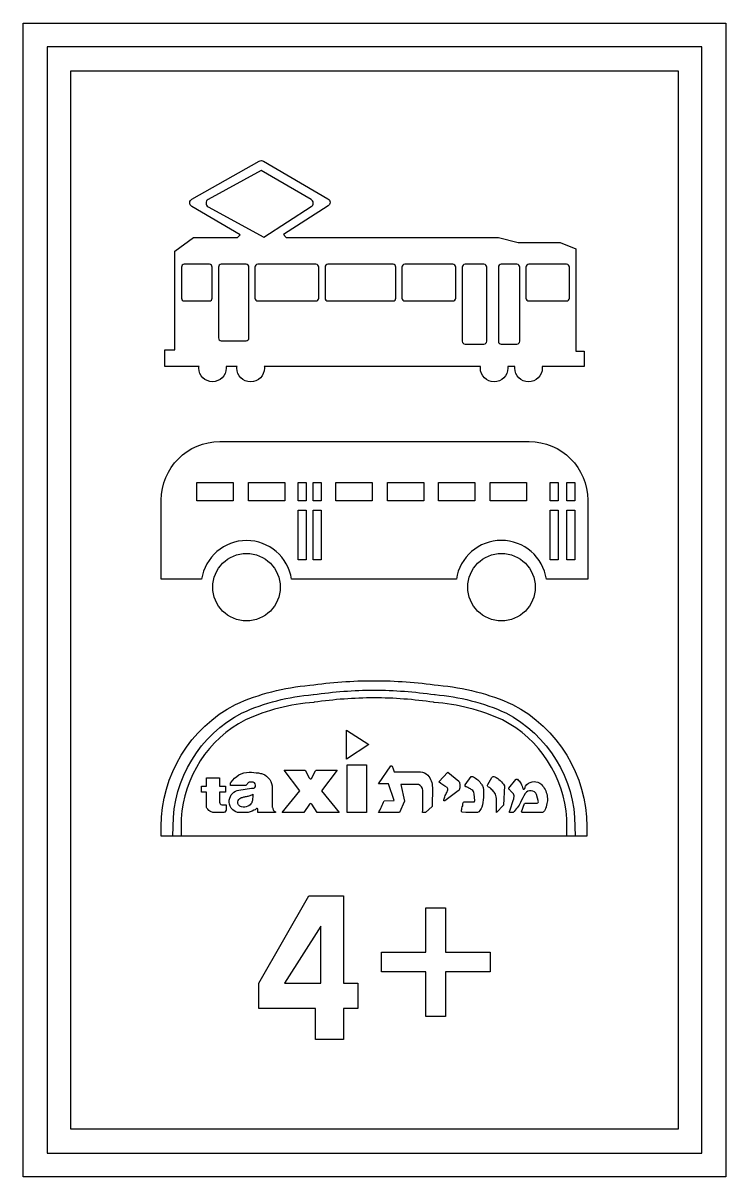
# Model space of a CAD drawing. Extents: x 625 to 6025, y 470 to 4330.
# Drawn here: x 3675 to 6025, y 470 to 4330 of the extents above; entities that cross this region are included whole.
import ezdxf

# ---------------------------------------------------------------- set-up
doc = ezdxf.new("R2010")
doc.units = 0
doc.header["$MEASUREMENT"] = 0

msp = doc.modelspace()

# ---------------------------------------------------------------- linework, layer by layer
for points in [[(3675, 470), (3675, 4330), (6025, 4330), (6025, 470)], [(3755, 550), (5945, 550), (5945, 4250), (3755, 4250)], [(3835, 630), (3835, 4170), (5865, 4170), (5865, 630)], [(4255.98, 2732.23), (4255.98, 2792.87), (4377.23, 2792.87), (4377.23, 2732.23)], [(4428.88, 2732.23), (4428.88, 2792.87), (4550.13, 2792.87), (4550.13, 2732.23)], [(4595.04, 2732.23), (4595.04, 2792.87), (4621.99, 2792.87), (4621.99, 2732.23)], [(4644.44, 2732.23), (4644.44, 2792.87), (4671.39, 2792.87), (4671.39, 2732.23)], [(4720.79, 2732.23), (4720.79, 2792.87), (4842.05, 2792.87), (4842.05, 2732.23)], [(4893.7, 2732.23), (4893.7, 2792.87), (5014.95, 2792.87), (5014.95, 2732.23)], [(5064.34, 2732.23), (5064.34, 2792.87), (5185.6, 2792.87), (5185.6, 2732.23)], [(5237.25, 2732.23), (5237.25, 2792.87), (5358.51, 2792.87), (5358.51, 2732.23)], [(5437.09, 2732.23), (5437.09, 2792.87), (5464.04, 2792.87), (5464.04, 2732.23)], [(5493.22, 2732.23), (5493.22, 2792.87), (5520.17, 2792.87), (5520.17, 2732.23)], [(4595.04, 2534.24), (4595.04, 2700.7), (4621.99, 2700.7), (4621.99, 2534.24)], [(4644.44, 2534.24), (4644.44, 2700.7), (4671.39, 2700.7), (4671.39, 2534.24)], [(5437.09, 2534.24), (5437.09, 2700.7), (5464.04, 2700.7), (5464.04, 2534.24)], [(5493.22, 2534.24), (5493.22, 2700.7), (5520.17, 2700.7), (5520.17, 2534.24)], [(4755.86, 1867.91), (4755.86, 1964.24), (4830.79, 1917.15)], [(4758.78, 1688.59), (4758.78, 1848.93), (4822.91, 1848.93), (4822.91, 1688.59)], [(4794.66, 1033.93), (4746.45, 1033.93), (4746.45, 930), (4653.23, 930), (4653.23, 1033.93), (4463.59, 1033.93), (4463.59, 1118.57), (4630.73, 1410), (4746.45, 1410), (4746.45, 1118.57), (4794.66, 1118.57)], [(5087.48, 1156.07), (5087.48, 1121.61), (5087.48, 1007.14), (5022.12, 1007.14), (5022.12, 1116.29), (5022.12, 1156.07), (4987.66, 1156.07), (4873.19, 1156.07), (4873.19, 1221.43), (4982.34, 1221.43), (5022.12, 1221.43), (5022.12, 1275.06), (5022.12, 1370.36), (5087.48, 1370.36), (5087.48, 1243.09), (5087.48, 1221.43), (5141.11, 1221.43), (5236.41, 1221.43), (5236.41, 1156.07), (5109.14, 1156.07)], [(4670.52, 1309.29), (4549.46, 1118.57), (4670.52, 1118.57)]]:
    msp.add_lwpolyline(points, close=True)
for points in [[(4400.47, 3621.87), (4239.12, 3716.93, -0.5774), (4239.59, 3741.11), (4464.79, 3868.17, -0.265791), (4478.54, 3868.17), (4694.26, 3742.54, -0.560319), (4694.73, 3718.35), (4545.68, 3622.82), (4554.43, 3613.1), (5264.13, 3613.1), (5330.03, 3595.56), (5471.3, 3595.56), (5523.45, 3575.17), (5523.45, 3231.93), (5550.96, 3231.93), (5550.96, 3181.67), (5410.87, 3181.67, -0.0302898), (5411.1, 3175.98, -1), (5319.13, 3175.98, -0.0302898), (5319.59, 3181.67), (5295.42, 3181.67, -0.0302898), (5295.89, 3175.98, -1), (5203.92, 3175.98, -0.0302898), (5204.39, 3181.67), (4481.39, 3181.67, -0.0302898), (4481.86, 3175.98, -1), (4389.89, 3175.98, -0.0302898), (4390.35, 3181.67), (4354.33, 3181.67, -0.0302898), (4354.33, 3175.98, -1), (4262.83, 3175.98, -0.0302898), (4263.3, 3181.67), (4149.04, 3181.67), (4149.04, 3237.14), (4182.7, 3237.14), (4182.7, 3567.12), (4244.81, 3613.1), (4391.49, 3613.1)], [(4294.12, 3715.03), (4479.49, 3613.58), (4638.79, 3715.98, 0.560241), (4637.84, 3740.16), (4471.43, 3836.88), (4294.12, 3740.16, 0.592499)], [(4214.01, 3523.12, 0.413727), (4204.54, 3513.64), (4204.54, 3409.75, 0.413683), (4214.01, 3400.27), (4297.8, 3400.27, 0.413707), (4307.27, 3409.75), (4307.27, 3513.64, 0.413703), (4297.8, 3523.12)], [(4337.72, 3523.12, 0.413704), (4328.25, 3513.64), (4328.25, 3276.64, 0.41367), (4337.72, 3267.17), (4420.62, 3267.17, 0.413694), (4430.1, 3276.64), (4430.1, 3513.64, 0.41368), (4420.62, 3523.12)], [(4450.17, 3409.75, 0.413699), (4459.65, 3400.27), (4654.2, 3400.27, 0.413667), (4663.67, 3409.75), (4663.67, 3513.64, 0.413687), (4654.2, 3523.12), (4459.65, 3523.12, 0.413679), (4450.17, 3513.64)], [(4684.65, 3409.75, 0.413696), (4694.13, 3400.27), (4911.91, 3400.27, 0.413665), (4921.38, 3409.75), (4921.38, 3513.64, 0.413685), (4911.91, 3523.12), (4694.13, 3523.12, 0.413676), (4684.65, 3513.64)], [(4941.53, 3409.75, 0.413704), (4951.02, 3400.27), (5112.12, 3400.27, 0.413669), (5121.59, 3409.75), (5121.59, 3513.64, 0.41369), (5112.12, 3523.12), (4951.02, 3523.12, 0.413684), (4941.53, 3513.64)], [(5216.02, 3256.07, 0.413688), (5225.49, 3265.54), (5225.49, 3513.64, 0.413706), (5216.02, 3523.12), (5152.73, 3523.12, 0.413678), (5143.26, 3513.64), (5143.26, 3265.54, 0.413716), (5152.73, 3256.07)], [(5326.24, 3256.07, 0.413694), (5335.72, 3265.54), (5335.72, 3513.64, 0.413717), (5326.24, 3523.12), (5273.79, 3523.12, 0.413685), (5264.33, 3513.64), (5264.33, 3265.54, 0.413726), (5273.8, 3256.07)], [(5365.95, 3523.12, 0.413711), (5356.48, 3513.64), (5356.48, 3409.75, 0.413691), (5365.95, 3400.27), (5492.49, 3400.27, 0.413694), (5501.96, 3409.75), (5501.96, 3513.64, 0.413674), (5492.49, 3523.12)], [(5424.86, 2469.33, 0.862339), (5123.63, 2469.32), (4572.41, 2469.33, 0.862339), (4272.05, 2469.32), (4137.1, 2469.31), (4137.01, 2733.7, -0.413958), (4333.18, 2930.03), (5366.84, 2930.03, -0.413931), (5563.01, 2733.7), (5562.91, 2469.31)], [(4309.11, 2442.92, -1), (4534.88, 2442.92, -1)], [(5161.77, 2442.92, -1), (5387.53, 2442.92, -1)], [(4848.28, 1610), (4136.81, 1610), (4136.8, 1642.4, -0.280284), (4385.55, 2050.69, -0.0855945), (4633.28, 2114.64, -0.0361864), (4848.3, 2130, -0.0361864), (5063.31, 2114.64, -0.0855945), (5311.04, 2050.69, -0.280284), (5559.79, 1642.4), (5559.78, 1610)], [(4848.26, 2072.72, 0.0348699), (4648.41, 2057.75), (4647.17, 2057.63, 0.0853626), (4418.63, 1999.08, 0.26205), (4203.13, 1668.25), (4203.76, 1610.01), (4175.51, 1610.01), (4176.41, 1642.48, -0.279741), (4407.35, 2022.38, -0.0852896), (4644.6, 2083.38), (4646.09, 2083.57, -0.034656), (4848.36, 2098.6, -0.034656), (5050.95, 2083.49), (5052.43, 2083.34, -0.0852896), (5289.18, 2022.38, -0.279741), (5520.13, 1642.48), (5521.02, 1610.01), (5492.77, 1610.01), (5493.4, 1668.25, 0.26205), (5277.9, 1999.08, 0.0853626), (5048.95, 2057.66), (5047.72, 2057.81, 0.0348699)], [(4376.12, 1698.43, -0.0967747), (4370.33, 1704.1, -0.164524), (4364.49, 1730.93, -0.334343), (4396.67, 1764.22), (4438.71, 1770.56, -0.0565197), (4442.07, 1770.53, 0.0580126), (4446.97, 1770.53, 0.209314), (4450.29, 1772.7, 0.192744), (4452, 1780.73, 0.165194), (4448.48, 1788.41, 0.16499), (4444.52, 1790.35, 0.0595443), (4433.69, 1790.81, 0.229572), (4425.54, 1785.94, -0.02095), (4419.87, 1779.13), (4407.15, 1778.92), (4368.91, 1778.92), (4369.03, 1787.94, -0.0083336), (4370.74, 1790.41, -0.254093), (4431.11, 1823.73, -0.0317652), (4462.58, 1821.26, -0.0541736), (4475.87, 1818.15, -0.31296), (4508.32, 1770.7), (4507.82, 1715.64, 0.0220169), (4507.68, 1708.47, 0.112381), (4508.5, 1705.38, -0.0356084), (4512.34, 1696.29, 0.0952175), (4514.58, 1693.89, -0.0198147), (4518.48, 1691.34, -0.277193), (4518.44, 1688.87), (4508.83, 1688.59), (4470.75, 1688.59), (4461.58, 1688.82, -0.258822), (4459.48, 1690.93, -0.0877574), (4459.67, 1694.71, 0.0368192), (4460.14, 1698.84, 0.163467), (4459.39, 1701.5, 0.457905), (4454.11, 1701.31, -0.0999742), (4446.89, 1696.41, -0.101867), (4421.51, 1688.6), (4409.97, 1688.59, 0.0205106), (4398.24, 1688.59, -0.208557)], [(4618.25, 1830.37), (4631.78, 1804.99, 0.0401614), (4633.27, 1802.67, 0.184638), (4636.38, 1801.27, 0.184638), (4639.48, 1802.67, 0.0401614), (4640.98, 1804.99), (4652.41, 1828.97, -0.108548), (4654.51, 1830.37), (4725.18, 1830.37), (4672.54, 1761.7), (4731.34, 1688.61), (4658.52, 1688.61), (4640.37, 1716.93, 0.547493), (4632.38, 1716.93), (4614.23, 1688.61), (4541.41, 1688.61), (4600.22, 1761.7), (4547.57, 1830.37)], [(4863.1, 1688.59, 0.0514418), (4881.9, 1728.56), (4915.58, 1728.91), (4896.74, 1784.69), (4862.84, 1785.36), (4905.14, 1845.74, -0.191451), (4908.78, 1843.89, -0.0763303), (4910.93, 1838.42, 0.0535839), (4913.34, 1831.62, 0.0546944), (4916.27, 1825.26), (4993.34, 1825.01), (5003.68, 1825.01, -0.207843), (5027.81, 1813.82, -0.189366), (5043.44, 1772.27), (5043.16, 1709.49), (5020.54, 1688.59), (5010.9, 1688.59, -0.0264421), (5010.97, 1691.2), (5011.24, 1695.6), (5011.27, 1762.42, 0.303844), (4997.29, 1783.3), (4937.62, 1782.36), (4950.72, 1726.78), (4933.72, 1688.59)], [(5085.08, 1728.15, -0.229151), (5081.98, 1728.09, -0.112341), (5081.74, 1732.06, -0.0123559), (5083.89, 1738.37), (5084.82, 1741.95, -0.0481292), (5091.8, 1756.04, 0.122018), (5095.18, 1767.81, 0.199377), (5092.58, 1773.29, -0.0789936), (5065.34, 1791.6), (5095.13, 1824.26), (5131.54, 1793.54, -0.0652374), (5133.9, 1790.37, -0.0759991), (5135.22, 1785.03, -0.110017), (5134.45, 1767.86, -0.162321), (5129.93, 1761.2)], [(4353.85, 1715.21), (4353.72, 1700.61, -0.398273), (4345.81, 1688.61), (4342.37, 1688.61), (4316.43, 1688.61, -0.111874), (4303.62, 1691.02, -0.175872), (4289.67, 1703.92, -0.136157), (4288.19, 1714), (4288.19, 1757.49), (4271.9, 1757.49), (4271.9, 1777.03), (4288.19, 1777.03), (4288.19, 1805.09), (4331.77, 1805.09), (4331.77, 1777.03), (4351.8, 1777.03), (4351.8, 1757.49), (4331.77, 1757.49), (4331.77, 1738.99), (4332.04, 1723.4, 0.160601), (4333.94, 1718.32, 0.168197), (4339.44, 1715.21)], [(5193.98, 1688.59), (5180.55, 1688.59), (5155.01, 1688.59), (5141.83, 1690.26, -0.111945), (5142.39, 1703.37, -0.0106235), (5144.8, 1711.8, 0.0415124), (5145.52, 1717.25, -0.0800032), (5146.56, 1721.98, -0.246552), (5149.92, 1724.58), (5184.45, 1725.32, 0.0225209), (5185.28, 1727.8), (5183.31, 1751.89, 0.227662), (5175.5, 1765, 0.0324103), (5165.53, 1770.62, 0.0375462), (5159.54, 1773.68, -0.0649898), (5155.66, 1775.46, -0.363513), (5153.7, 1781.58), (5173.3, 1809.19, -0.170762), (5177.43, 1809.87, -0.0522487), (5180.3, 1808.63, -0.12233), (5207.59, 1783.87, -0.0385998), (5213.31, 1772.67, -0.104136), (5208.88, 1706.93, -0.0231419), (5199.08, 1691.67, -0.173901)], [(5257.54, 1688.59), (5257.54, 1731.68, 0.0992726), (5254.69, 1750.56, 0.102967), (5250.35, 1756.87, -0.0080308), (5240.33, 1767.87, 0.0866947), (5231.71, 1774.16, -0.258421), (5228.1, 1778.6, -0.119464), (5228.7, 1782.97), (5242.87, 1806.72, -0.12472), (5246.58, 1809.34, -0.205825), (5252.38, 1808.55, -0.139728), (5284.27, 1778.7), (5280.88, 1713.16)], [(5300.87, 1688.59, -0.0507785), (5301.87, 1692.1), (5303.76, 1697.57), (5313.98, 1729.57), (5315.57, 1734.58), (5317.23, 1745.09, 0.170435), (5310.52, 1756.58, -0.0255037), (5302.1, 1764.49, -0.0504133), (5299.58, 1767.89, -0.235571), (5299.63, 1770.6), (5322.92, 1799.26, -0.103089), (5325.02, 1800.69, -0.242419), (5327.91, 1800.24, -0.105638), (5338.17, 1788.58, -0.0573107), (5341.87, 1782.21, -0.0176751), (5344.47, 1772.85, 0.037667), (5346.99, 1767.39, 0.259604), (5350.04, 1766.89, 0.157366), (5353.52, 1772.44, -0.0458018), (5355.12, 1777.52, -0.40478), (5402.47, 1787.07, -0.0987179), (5414.63, 1775.41, -0.14397), (5428.08, 1735.69, -0.0973084), (5426.18, 1719.71, 0.0049351), (5424.3, 1709.07, -0.0818362), (5422.16, 1703.54, -0.0046505), (5418.32, 1694.99, -0.171281), (5411.53, 1688.92), (5398.84, 1688.59), (5352.74, 1688.59), (5343.56, 1688.83, -0.306894), (5341.38, 1690.97), (5351.76, 1718.83, -0.0549868), (5354.25, 1720.27), (5390.55, 1720.24, 0.0666103), (5396.52, 1721.62, 0.191533), (5398.31, 1724.48), (5391.95, 1749.22, 0.591103), (5354.08, 1752.45, 0.0573385), (5338.66, 1722.95, -0.0588222), (5313.88, 1688.87)], [(4442.86, 1749.93, -0.0342066), (4442.18, 1731.92, -0.0701765), (4439.41, 1721.78, -0.182246), (4426.12, 1709.95, -0.16101), (4405.41, 1707.95, -0.202335), (4395.05, 1715.29, -0.297268), (4396.47, 1733.06, -0.112212), (4402.91, 1737.79, -0.0205811), (4405.56, 1738.91, -0.0427221), (4416.23, 1741.76, 0.0150827), (4427.69, 1744.14, 0.0598233), (4439.78, 1748.49)]]:
    msp.add_lwpolyline(points, format="xyb", close=True)

doc.saveas('drawing.dxf')
